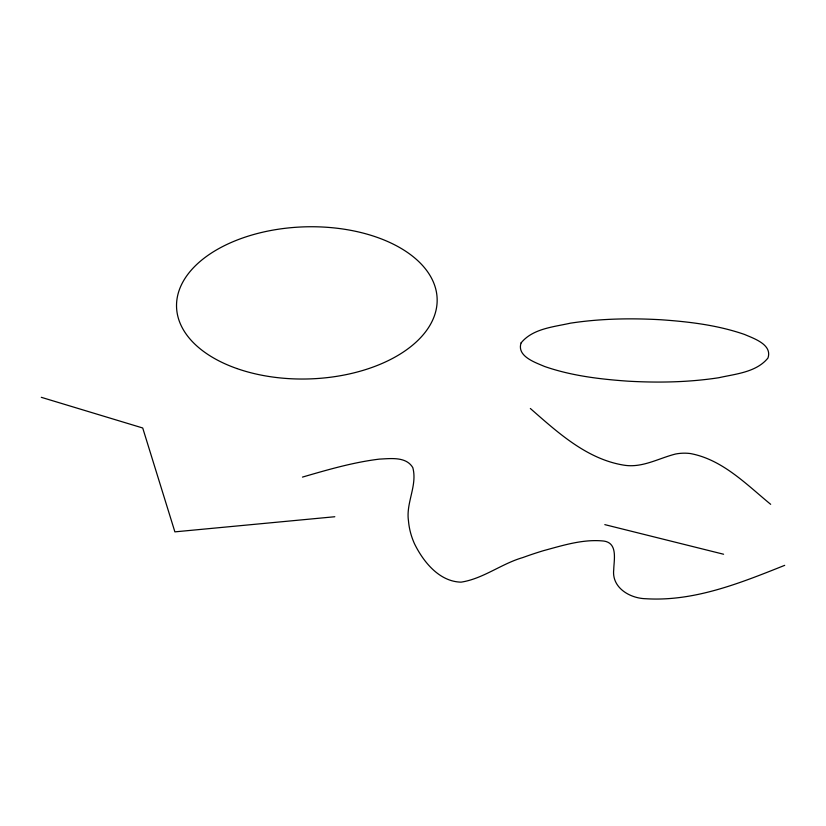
<?xml version="1.0" encoding="UTF-8"?>
<svg xmlns="http://www.w3.org/2000/svg" width="826" height="826" viewBox="0 0 826 826"><rect width="100%" height="100%" fill="white"/><g stroke="black" fill="none" stroke-linecap="round" stroke-linejoin="round"><path stroke-width="1.24" d="M784.7 565.345C740.674 582.908 694.253 601.731 645.932 598.736C629.949 598.437 611.498 587.699 613.739 569.568C613.986 559.718 617.91 543.178 604.012 541.082C583.445 538.82 563.125 545.356 543.498 550.663A278.434 162.474 -1.8 0 0 522.817 557.56C501.444 563.714 483.189 578.758 461.063 582.154C439.277 581.638 423.397 561.876 414.528 543.838A194.554 113.523 -1.8 0 1 408.488 520.989C405.711 502.9 417.657 485.42 412.804 467.619C406.103 456.303 390.522 458.616 379.402 459.111C353.187 462.302 327.757 469.736 302.471 477.098M334.819 516.735L174.885 531.861L142.722 427.992L41.3 397.316M604.808 524.624L723.586 554.236M770.679 504.325C746.405 484.418 722.42 459.473 690.309 453.536A27.723 16.179 -1.8 0 0 675.647 454.001C658.57 458.285 642.256 468.166 623.971 465.172C586.821 459.215 557.622 432.359 530.344 408.488M521.092 342.904C516.549 356.326 535.207 362.418 544.54 366.465C571.355 375.789 599.8 379.196 627.987 381.168C658.26 382.892 688.77 382.324 718.775 377.73C735.636 373.92 756.327 372.361 767.973 358.019C772.517 344.597 753.87 338.505 744.536 334.458C717.722 325.145 689.276 321.727 661.089 319.765C630.816 318.031 600.306 318.599 570.291 323.193C553.43 327.003 532.749 328.562 521.092 342.904M236.825 368.52A130.363 76.075 -1.8 0 0 437.037 303.503A130.363 76.075 -1.8 0 0 246.654 236.639A130.363 76.075 -1.8 0 0 236.825 368.52"/></g></svg>
